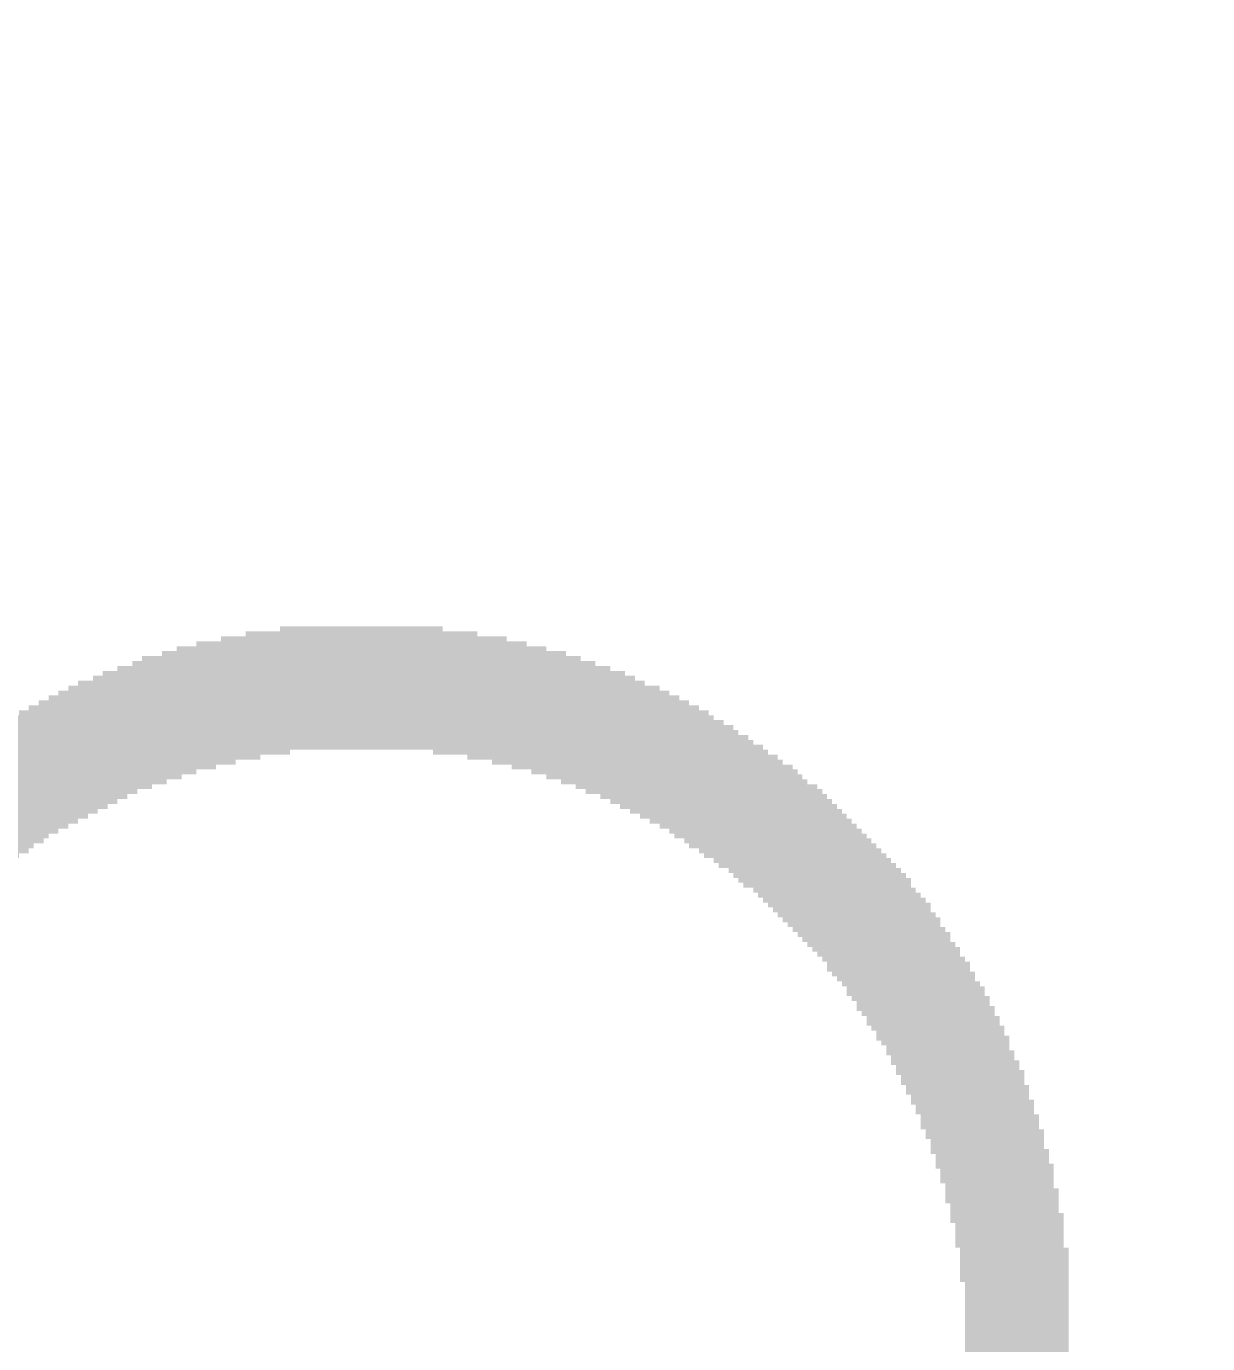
# Model space of a CAD drawing. Header units: millimetres. Extents: x 861 to 1253, y -31 to 249.
# Drawn here: x 1115.57 to 1122.87, y 112.01 to 120.16 of the extents above; entities that cross this region are included whole.
import ezdxf

# ---------------------------------------------------------------- set-up
doc = ezdxf.new("R2010")
doc.units = ezdxf.units.MM
doc.header["$LTSCALE"] = 32.67
doc.header["$PDMODE"] = 3
doc.header["$PDSIZE"] = 0.3125
doc.layers.get('0').update_dxf_attribs({"linetype": 'CONTINUOUS'})
doc.layers.get('Defpoints').update_dxf_attribs({"linetype": 'CONTINUOUS'})
doc.layers.add('尺寸標柱線', color=3, linetype='CONTINUOUS', lineweight=15)
doc.styles.get("Standard").update_dxf_attribs({"font": 'times.ttf', "width": 0.8})
doc.dimstyles.new('ISO-25(2)', dxfattribs={"dimtxt": 3, "dimasz": 2.5, "dimexe": 1, "dimexo": 1, "dimgap": 1, "dimtad": 1, "dimlfac": 0.666667, "dimdsep": 46, "dimtxsty": 'Standard', "dimcen": 2.5, "dimclrd": 3, "dimclre": 3, "dimclrt": 2, "dimadec": 0, "dimazin": 2, "dimtfac": 1, "dimtmove": 0, "dimatfit": 3, "dimfxl": 0, "dimarcsym": 0})

# ---------------------------------------------------------------- blocks, each defined once
blk = doc.blocks.new('*D274')
at = {"layer": 'Defpoints', "color": 0}
for p in [(1069.2511, 124.7758), (1107.8518, 124.7758), (1229.3558, 94.342)]:
    blk.add_point(p, dxfattribs=at)
at = {"layer": '尺寸標柱線', "color": 3, "lineweight": -2}
blk.add_line((1106.8518, 124.7758), (1060.506, 124.7758), dxfattribs=at)
at = {"layer": '尺寸標柱線', "color": 2, "insert": (1064.3785, 127.3061), "char_height": 3, "attachment_point": 5}
blk.add_mtext('20.29', dxfattribs=at)
blk = doc.blocks.new('*D275')
at = {"layer": 'Defpoints', "color": 0}
for p in [(1069.6946, 161.0758), (1107.8518, 161.0758), (1229.3558, 94.342)]:
    blk.add_point(p, dxfattribs=at)
at = {"layer": '尺寸標柱線', "color": 3, "lineweight": -2}
blk.add_line((1106.8518, 161.0758), (1060.9288, 161.0758), dxfattribs=at)
at = {"layer": '尺寸標柱線', "color": 2, "insert": (1064.8117, 163.6061), "char_height": 3, "attachment_point": 5}
blk.add_mtext('44.49', dxfattribs=at)
blk = doc.blocks.new('*D276')
at = {"layer": 'Defpoints', "color": 0}
for p in [(1067.6248, 170.542), (1090.7008, 170.542), (1229.3558, 94.342)]:
    blk.add_point(p, dxfattribs=at)
at = {"layer": '尺寸標柱線', "color": 3, "lineweight": -2}
blk.add_line((1089.7008, 170.542), (1060.7969, 170.542), dxfattribs=at)
at = {"layer": '尺寸標柱線', "color": 2, "insert": (1063.7108, 173.0722), "char_height": 3, "attachment_point": 5}
blk.add_mtext('50.8', dxfattribs=at)
blk = doc.blocks.new('*D277')
at = {"layer": 'Defpoints', "color": 0}
for p in [(1094.1008, 182.2895), (1094.1008, 173.942), (1229.3558, 94.342)]:
    blk.add_point(p, dxfattribs=at)
at = {"layer": '尺寸標柱線', "color": 3, "lineweight": -2}
blk.add_line((1094.1008, 174.942), (1094.1008, 190.9653), dxfattribs=at)
at = {"layer": '尺寸標柱線', "color": 2, "insert": (1091.5705, 187.1274), "char_height": 3, "attachment_point": 5, "rotation": 90}
blk.add_mtext('90.17', dxfattribs=at)
blk = doc.blocks.new('*D278')
at = {"layer": 'Defpoints', "color": 0}
for p in [(1111.2518, 182.1088), (1111.2518, 164.4758), (1229.3558, 94.342)]:
    blk.add_point(p, dxfattribs=at)
at = {"layer": '尺寸標柱線', "color": 3, "lineweight": -2}
blk.add_line((1111.2518, 165.4758), (1111.2518, 190.8279), dxfattribs=at)
at = {"layer": '尺寸標柱線', "color": 2, "insert": (1108.7216, 186.9684), "char_height": 3, "attachment_point": 5, "rotation": 90}
blk.add_mtext('78.74', dxfattribs=at)
blk = doc.blocks.new('*D280')
at = {"layer": 'Defpoints', "color": 0}
for p in [(1069.6742, 147.682), (1126.8958, 147.682), (1229.3558, 94.342)]:
    blk.add_point(p, dxfattribs=at)
at = {"layer": '尺寸標柱線', "color": 3, "lineweight": -2}
blk.add_line((1125.8958, 147.682), (1060.981, 147.682), dxfattribs=at)
at = {"layer": '尺寸標柱線', "color": 2, "insert": (1064.8276, 150.2122), "char_height": 3, "attachment_point": 5}
blk.add_mtext('35.56', dxfattribs=at)
blk = doc.blocks.new('*D281')
at = {"layer": 'Defpoints', "color": 0}
for p in [(1111.2518, 121.3758), (1229.3558, 94.342), (1111.2518, 79.7424)]:
    blk.add_point(p, dxfattribs=at)
at = {"layer": '尺寸標柱線', "color": 3, "lineweight": -2}
blk.add_line((1111.2518, 120.3758), (1111.2518, 71.0233), dxfattribs=at)
at = {"layer": '尺寸標柱線', "color": 2, "insert": (1108.7216, 74.8828), "char_height": 3, "attachment_point": 5, "rotation": 90}
blk.add_mtext('78.74', dxfattribs=at)

msp = doc.modelspace()

# ---------------------------------------------------------------- linework, layer by layer
at = {"color": 5}
for points in [[(1118.3553, 116.3409, 0.1524, 0.1524, 0), (1116.9227, 116.3409, 0.1524, 0.1524, 0)], [(1117.1361, 116.3714, 0.1524, 0.1524, 0), (1118.1419, 116.3714, 0.1524, 0.1524, 0)], [(1116.496, 116.2495, 0.1524, 0.1524, 0), (1118.782, 116.2495, 0.1524, 0.1524, 0)], [(1118.6601, 116.2799, 0.1524, 0.1524, 0), (1116.6179, 116.2799, 0.1524, 0.1524, 0)], [(1116.7703, 116.3104, 0.1524, 0.1524, 0), (1118.5382, 116.3104, 0.1524, 0.1524, 0)], [(1116.2826, 116.1885, 0.1524, 0.1524, 0), (1118.9954, 116.1885, 0.1524, 0.1524, 0)], [(1118.9039, 116.219, 0.1524, 0.1524, 0), (1116.4046, 116.219, 0.1524, 0.1524, 0)], [(1119.2697, 116.0971, 0.1524, 0.1524, 0), (1116.0388, 116.0971, 0.1524, 0.1524, 0)], [(1116.1302, 116.1275, 0.1524, 0.1524, 0), (1119.1782, 116.1275, 0.1524, 0.1524, 0)], [(1119.0868, 116.158, 0.1524, 0.1524, 0), (1116.2217, 116.158, 0.1524, 0.1524, 0)], [(1115.8254, 116.0056, 0.1524, 0.1524, 0), (1119.483, 116.0056, 0.1524, 0.1524, 0)], [(1119.3916, 116.0361, 0.1524, 0.1524, 0), (1115.8864, 116.0361, 0.1524, 0.1524, 0)], [(1115.9778, 116.0666, 0.1524, 0.1524, 0), (1119.3306, 116.0666, 0.1524, 0.1524, 0)], [(1115.7035, 115.9447, 0.1524, 0.1524, 0), (1119.605, 115.9447, 0.1524, 0.1524, 0)], [(1119.544, 115.9751, 0.1524, 0.1524, 0), (1115.7645, 115.9751, 0.1524, 0.1524, 0)], [(1119.7878, 115.8532, 0.1524, 0.1524, 0), (1115.5206, 115.8532, 0.1524, 0.1524, 0)], [(1115.5816, 115.8837, 0.1524, 0.1524, 0), (1119.7269, 115.8837, 0.1524, 0.1524, 0)], [(1119.6659, 115.9142, 0.1524, 0.1524, 0), (1115.6426, 115.9142, 0.1524, 0.1524, 0)], [(1115.3682, 115.7618, 0.1524, 0.1524, 0), (1119.9402, 115.7618, 0.1524, 0.1524, 0)], [(1119.8793, 115.7923, 0.1524, 0.1524, 0), (1115.4292, 115.7923, 0.1524, 0.1524, 0)], [(1115.4597, 115.8227, 0.1524, 0.1524, 0), (1119.8183, 115.8227, 0.1524, 0.1524, 0)], [(1117.0142, 115.7008, 0.1524, 0.1524, 0), (1115.2768, 115.7008, 0.1524, 0.1524, 0)], [(1115.3073, 115.7313, 0.1524, 0.1524, 0), (1117.197, 115.7313, 0.1524, 0.1524, 0)], [(1118.081, 115.7313, 0.1524, 0.1524, 0), (1119.9707, 115.7313, 0.1524, 0.1524, 0)], [(1120.0317, 115.7008, 0.1524, 0.1524, 0), (1118.2943, 115.7008, 0.1524, 0.1524, 0)], [(1116.6179, 115.6094, 0.1524, 0.1524, 0), (1115.1244, 115.6094, 0.1524, 0.1524, 0)], [(1116.7398, 115.6399, 0.1524, 0.1524, 0), (1115.1854, 115.6399, 0.1524, 0.1524, 0)], [(1115.2158, 115.6703, 0.1524, 0.1524, 0), (1116.8618, 115.6703, 0.1524, 0.1524, 0)], [(1118.4467, 115.6703, 0.1524, 0.1524, 0), (1120.0622, 115.6703, 0.1524, 0.1524, 0)], [(1120.1231, 115.6399, 0.1524, 0.1524, 0), (1118.5686, 115.6399, 0.1524, 0.1524, 0)], [(1118.6906, 115.6094, 0.1524, 0.1524, 0), (1120.1536, 115.6094, 0.1524, 0.1524, 0)], [(1115.0025, 115.5179, 0.1524, 0.1524, 0), (1116.3436, 115.5179, 0.1524, 0.1524, 0)], [(1116.435, 115.5484, 0.1524, 0.1524, 0), (1115.033, 115.5484, 0.1524, 0.1524, 0)], [(1115.0939, 115.5789, 0.1524, 0.1524, 0), (1116.5265, 115.5789, 0.1524, 0.1524, 0)], [(1120.2146, 115.5789, 0.1524, 0.1524, 0), (1118.782, 115.5789, 0.1524, 0.1524, 0)], [(1118.8734, 115.5484, 0.1524, 0.1524, 0), (1120.245, 115.5484, 0.1524, 0.1524, 0)], [(1118.9649, 115.5179, 0.1524, 0.1524, 0), (1120.306, 115.5179, 0.1524, 0.1524, 0)], [(1114.9415, 115.457, 0.1524, 0.1524, 0), (1116.1912, 115.457, 0.1524, 0.1524, 0)], [(1116.2522, 115.4875, 0.1524, 0.1524, 0), (1114.972, 115.4875, 0.1524, 0.1524, 0)], [(1120.3365, 115.4875, 0.1524, 0.1524, 0), (1119.0258, 115.4875, 0.1524, 0.1524, 0)], [(1119.1173, 115.457, 0.1524, 0.1524, 0), (1120.367, 115.457, 0.1524, 0.1524, 0)], [(1116.0083, 115.3655, 0.1524, 0.1524, 0), (1114.8196, 115.3655, 0.1524, 0.1524, 0)], [(1114.8501, 115.396, 0.1524, 0.1524, 0), (1116.0693, 115.396, 0.1524, 0.1524, 0)], [(1116.1302, 115.4265, 0.1524, 0.1524, 0), (1114.8806, 115.4265, 0.1524, 0.1524, 0)], [(1120.3974, 115.4265, 0.1524, 0.1524, 0), (1119.1782, 115.4265, 0.1524, 0.1524, 0)], [(1119.2392, 115.396, 0.1524, 0.1524, 0), (1120.4584, 115.396, 0.1524, 0.1524, 0)], [(1120.4889, 115.3655, 0.1524, 0.1524, 0), (1119.3002, 115.3655, 0.1524, 0.1524, 0)], [(1114.6977, 115.2741, 0.1524, 0.1524, 0), (1115.8254, 115.2741, 0.1524, 0.1524, 0)], [(1115.8864, 115.3046, 0.1524, 0.1524, 0), (1114.7586, 115.3046, 0.1524, 0.1524, 0)], [(1114.7891, 115.3351, 0.1524, 0.1524, 0), (1115.9474, 115.3351, 0.1524, 0.1524, 0)], [(1119.3611, 115.3351, 0.1524, 0.1524, 0), (1120.5194, 115.3351, 0.1524, 0.1524, 0)], [(1120.5498, 115.3046, 0.1524, 0.1524, 0), (1119.4221, 115.3046, 0.1524, 0.1524, 0)], [(1119.483, 115.2741, 0.1524, 0.1524, 0), (1120.5803, 115.2741, 0.1524, 0.1524, 0)], [(1114.6367, 115.2131, 0.1524, 0.1524, 0), (1115.7035, 115.2131, 0.1524, 0.1524, 0)], [(1115.7645, 115.2436, 0.1524, 0.1524, 0), (1114.6672, 115.2436, 0.1524, 0.1524, 0)], [(1120.6108, 115.2436, 0.1524, 0.1524, 0), (1119.544, 115.2436, 0.1524, 0.1524, 0)], [(1119.5745, 115.2131, 0.1524, 0.1524, 0), (1120.6413, 115.2131, 0.1524, 0.1524, 0)], [(1115.5816, 115.1217, 0.1524, 0.1524, 0), (1114.5453, 115.1217, 0.1524, 0.1524, 0)], [(1114.5758, 115.1522, 0.1524, 0.1524, 0), (1115.6121, 115.1522, 0.1524, 0.1524, 0)], [(1115.673, 115.1827, 0.1524, 0.1524, 0), (1114.6062, 115.1827, 0.1524, 0.1524, 0)], [(1120.6718, 115.1827, 0.1524, 0.1524, 0), (1119.6354, 115.1827, 0.1524, 0.1524, 0)], [(1119.6659, 115.1522, 0.1524, 0.1524, 0), (1120.7022, 115.1522, 0.1524, 0.1524, 0)], [(1120.7327, 115.1217, 0.1524, 0.1524, 0), (1119.7269, 115.1217, 0.1524, 0.1524, 0)], [(1114.5148, 115.0912, 0.1524, 0.1524, 0), (1115.5206, 115.0912, 0.1524, 0.1524, 0)], [(1119.7574, 115.0912, 0.1524, 0.1524, 0), (1120.7632, 115.0912, 0.1524, 0.1524, 0)], [(1120.7937, 115.0607, 0.1524, 0.1524, 0), (1119.8183, 115.0607, 0.1524, 0.1524, 0)], [(1119.8488, 115.0303, 0.1524, 0.1524, 0), (1120.8242, 115.0303, 0.1524, 0.1524, 0)], [(1120.8546, 114.9998, 0.1524, 0.1524, 0), (1119.9098, 114.9998, 0.1524, 0.1524, 0)], [(1119.9402, 114.9693, 0.1524, 0.1524, 0), (1120.8851, 114.9693, 0.1524, 0.1524, 0)], [(1120.9156, 114.9388, 0.1524, 0.1524, 0), (1119.9707, 114.9388, 0.1524, 0.1524, 0)], [(1120.0012, 114.9083, 0.1524, 0.1524, 0), (1120.9461, 114.9083, 0.1524, 0.1524, 0)], [(1120.9766, 114.8779, 0.1524, 0.1524, 0), (1120.0622, 114.8779, 0.1524, 0.1524, 0)], [(1120.0926, 114.8474, 0.1524, 0.1524, 0), (1121.007, 114.8474, 0.1524, 0.1524, 0)], [(1121.0375, 114.8169, 0.1524, 0.1524, 0), (1120.1231, 114.8169, 0.1524, 0.1524, 0)], [(1120.1536, 114.7864, 0.1524, 0.1524, 0), (1121.0375, 114.7864, 0.1524, 0.1524, 0)], [(1121.068, 114.7559, 0.1524, 0.1524, 0), (1120.1841, 114.7559, 0.1524, 0.1524, 0)], [(1120.2146, 114.7255, 0.1524, 0.1524, 0), (1121.0985, 114.7255, 0.1524, 0.1524, 0)], [(1121.129, 114.695, 0.1524, 0.1524, 0), (1120.245, 114.695, 0.1524, 0.1524, 0)], [(1120.2755, 114.6645, 0.1524, 0.1524, 0), (1121.1594, 114.6645, 0.1524, 0.1524, 0)], [(1121.1594, 114.634, 0.1524, 0.1524, 0), (1120.306, 114.634, 0.1524, 0.1524, 0)], [(1120.3365, 114.6035, 0.1524, 0.1524, 0), (1121.1899, 114.6035, 0.1524, 0.1524, 0)], [(1121.2204, 114.5731, 0.1524, 0.1524, 0), (1120.367, 114.5731, 0.1524, 0.1524, 0)], [(1120.3974, 114.5426, 0.1524, 0.1524, 0), (1121.2204, 114.5426, 0.1524, 0.1524, 0)], [(1121.2509, 114.5121, 0.1524, 0.1524, 0), (1120.4279, 114.5121, 0.1524, 0.1524, 0)], [(1120.4584, 114.4816, 0.1524, 0.1524, 0), (1121.2814, 114.4816, 0.1524, 0.1524, 0)], [(1121.2814, 114.4511, 0.1524, 0.1524, 0), (1120.4889, 114.4511, 0.1524, 0.1524, 0)], [(1120.5194, 114.4207, 0.1524, 0.1524, 0), (1121.3118, 114.4207, 0.1524, 0.1524, 0)], [(1121.3423, 114.3902, 0.1524, 0.1524, 0), (1120.5194, 114.3902, 0.1524, 0.1524, 0)], [(1120.5498, 114.3597, 0.1524, 0.1524, 0), (1121.3423, 114.3597, 0.1524, 0.1524, 0)], [(1121.3728, 114.3292, 0.1524, 0.1524, 0), (1120.5803, 114.3292, 0.1524, 0.1524, 0)], [(1120.6108, 114.2987, 0.1524, 0.1524, 0), (1121.4033, 114.2987, 0.1524, 0.1524, 0)], [(1121.4033, 114.2683, 0.1524, 0.1524, 0), (1120.6413, 114.2683, 0.1524, 0.1524, 0)], [(1120.6413, 114.2378, 0.1524, 0.1524, 0), (1121.4338, 114.2378, 0.1524, 0.1524, 0)], [(1121.4338, 114.2073, 0.1524, 0.1524, 0), (1120.6718, 114.2073, 0.1524, 0.1524, 0)], [(1120.7022, 114.1768, 0.1524, 0.1524, 0), (1121.4642, 114.1768, 0.1524, 0.1524, 0)], [(1121.4947, 114.1463, 0.1524, 0.1524, 0), (1120.7022, 114.1463, 0.1524, 0.1524, 0)], [(1120.7327, 114.1159, 0.1524, 0.1524, 0), (1121.4947, 114.1159, 0.1524, 0.1524, 0)], [(1121.5252, 114.0854, 0.1524, 0.1524, 0), (1120.7632, 114.0854, 0.1524, 0.1524, 0)], [(1120.7632, 114.0549, 0.1524, 0.1524, 0), (1121.5252, 114.0549, 0.1524, 0.1524, 0)], [(1121.5557, 114.0244, 0.1524, 0.1524, 0), (1120.7937, 114.0244, 0.1524, 0.1524, 0)], [(1120.8242, 113.9939, 0.1524, 0.1524, 0), (1121.5557, 113.9939, 0.1524, 0.1524, 0)], [(1121.5862, 113.9635, 0.1524, 0.1524, 0), (1120.8242, 113.9635, 0.1524, 0.1524, 0)], [(1120.8546, 113.933, 0.1524, 0.1524, 0), (1121.5862, 113.933, 0.1524, 0.1524, 0)], [(1121.6166, 113.9025, 0.1524, 0.1524, 0), (1120.8851, 113.9025, 0.1524, 0.1524, 0)], [(1120.8851, 113.872, 0.1524, 0.1524, 0), (1121.6166, 113.872, 0.1524, 0.1524, 0)], [(1121.6471, 113.8415, 0.1524, 0.1524, 0), (1120.9156, 113.8415, 0.1524, 0.1524, 0)], [(1120.9156, 113.8111, 0.1524, 0.1524, 0), (1121.6471, 113.8111, 0.1524, 0.1524, 0)], [(1121.6471, 113.7806, 0.1524, 0.1524, 0), (1120.9461, 113.7806, 0.1524, 0.1524, 0)], [(1120.9461, 113.7501, 0.1524, 0.1524, 0), (1121.6776, 113.7501, 0.1524, 0.1524, 0)], [(1121.6776, 113.7196, 0.1524, 0.1524, 0), (1120.9766, 113.7196, 0.1524, 0.1524, 0)], [(1120.9766, 113.6891, 0.1524, 0.1524, 0), (1121.7081, 113.6891, 0.1524, 0.1524, 0)], [(1121.7081, 113.6587, 0.1524, 0.1524, 0), (1121.007, 113.6587, 0.1524, 0.1524, 0)], [(1121.007, 113.6282, 0.1524, 0.1524, 0), (1121.7386, 113.6282, 0.1524, 0.1524, 0)], [(1121.0375, 113.5977, 0.1524, 0.1524, 0), (1121.7386, 113.5977, 0.1524, 0.1524, 0)], [(1121.7386, 113.5672, 0.1524, 0.1524, 0), (1121.0375, 113.5672, 0.1524, 0.1524, 0)], [(1121.068, 113.5367, 0.1524, 0.1524, 0), (1121.769, 113.5367, 0.1524, 0.1524, 0)], [(1121.769, 113.5063, 0.1524, 0.1524, 0), (1121.068, 113.5063, 0.1524, 0.1524, 0)], [(1121.0985, 113.4758, 0.1524, 0.1524, 0), (1121.769, 113.4758, 0.1524, 0.1524, 0)], [(1121.7995, 113.4453, 0.1524, 0.1524, 0), (1121.0985, 113.4453, 0.1524, 0.1524, 0)], [(1121.0985, 113.4148, 0.1524, 0.1524, 0), (1121.7995, 113.4148, 0.1524, 0.1524, 0)], [(1121.7995, 113.3843, 0.1524, 0.1524, 0), (1121.129, 113.3843, 0.1524, 0.1524, 0)], [(1121.129, 113.3539, 0.1524, 0.1524, 0), (1121.83, 113.3539, 0.1524, 0.1524, 0)], [(1121.83, 113.3234, 0.1524, 0.1524, 0), (1121.1594, 113.3234, 0.1524, 0.1524, 0)], [(1121.1594, 113.2929, 0.1524, 0.1524, 0), (1121.83, 113.2929, 0.1524, 0.1524, 0)], [(1121.8605, 113.2624, 0.1524, 0.1524, 0), (1121.1594, 113.2624, 0.1524, 0.1524, 0)], [(1121.1899, 113.2319, 0.1524, 0.1524, 0), (1121.8605, 113.2319, 0.1524, 0.1524, 0)], [(1121.8605, 113.2015, 0.1524, 0.1524, 0), (1121.1899, 113.2015, 0.1524, 0.1524, 0)], [(1121.1899, 113.171, 0.1524, 0.1524, 0), (1121.8605, 113.171, 0.1524, 0.1524, 0)], [(1121.891, 113.1405, 0.1524, 0.1524, 0), (1121.2204, 113.1405, 0.1524, 0.1524, 0)], [(1121.2204, 113.11, 0.1524, 0.1524, 0), (1121.891, 113.11, 0.1524, 0.1524, 0)], [(1121.891, 113.0795, 0.1524, 0.1524, 0), (1121.2204, 113.0795, 0.1524, 0.1524, 0)], [(1121.2509, 113.0491, 0.1524, 0.1524, 0), (1121.9214, 113.0491, 0.1524, 0.1524, 0)], [(1121.9214, 113.0186, 0.1524, 0.1524, 0), (1121.2509, 113.0186, 0.1524, 0.1524, 0)], [(1121.2509, 112.9881, 0.1524, 0.1524, 0), (1121.9214, 112.9881, 0.1524, 0.1524, 0)], [(1121.9214, 112.9576, 0.1524, 0.1524, 0), (1121.2509, 112.9576, 0.1524, 0.1524, 0)], [(1121.2814, 112.9271, 0.1524, 0.1524, 0), (1121.9214, 112.9271, 0.1524, 0.1524, 0)], [(1121.9519, 112.8967, 0.1524, 0.1524, 0), (1121.2814, 112.8967, 0.1524, 0.1524, 0)], [(1121.2814, 112.8662, 0.1524, 0.1524, 0), (1121.9519, 112.8662, 0.1524, 0.1524, 0)], [(1121.9519, 112.8357, 0.1524, 0.1524, 0), (1121.2814, 112.8357, 0.1524, 0.1524, 0)], [(1121.3118, 112.8052, 0.1524, 0.1524, 0), (1121.9519, 112.8052, 0.1524, 0.1524, 0)], [(1121.9519, 112.7747, 0.1524, 0.1524, 0), (1121.3118, 112.7747, 0.1524, 0.1524, 0)], [(1121.3118, 112.7443, 0.1524, 0.1524, 0), (1121.9824, 112.7443, 0.1524, 0.1524, 0)], [(1121.9824, 112.7138, 0.1524, 0.1524, 0), (1121.3118, 112.7138, 0.1524, 0.1524, 0)], [(1121.3118, 112.6833, 0.1524, 0.1524, 0), (1121.9824, 112.6833, 0.1524, 0.1524, 0)], [(1121.9824, 112.6528, 0.1524, 0.1524, 0), (1121.3423, 112.6528, 0.1524, 0.1524, 0)], [(1121.3423, 112.6223, 0.1524, 0.1524, 0), (1121.9824, 112.6223, 0.1524, 0.1524, 0)], [(1121.9824, 112.5919, 0.1524, 0.1524, 0), (1121.3423, 112.5919, 0.1524, 0.1524, 0)], [(1121.3423, 112.5614, 0.1524, 0.1524, 0), (1121.9824, 112.5614, 0.1524, 0.1524, 0)], [(1122.0129, 112.5309, 0.1524, 0.1524, 0), (1121.3423, 112.5309, 0.1524, 0.1524, 0)], [(1121.3423, 112.5004, 0.1524, 0.1524, 0), (1122.0129, 112.5004, 0.1524, 0.1524, 0)], [(1122.0129, 112.4699, 0.1524, 0.1524, 0), (1121.3423, 112.4699, 0.1524, 0.1524, 0)], [(1122.0129, 112.4395, 0.1524, 0.1524, 0), (1121.3728, 112.4395, 0.1524, 0.1524, 0)], [(1121.3728, 112.409, 0.1524, 0.1524, 0), (1122.0129, 112.409, 0.1524, 0.1524, 0)], [(1122.0129, 112.3785, 0.1524, 0.1524, 0), (1121.3728, 112.3785, 0.1524, 0.1524, 0)], [(1121.3728, 112.348, 0.1524, 0.1524, 0), (1122.0129, 112.348, 0.1524, 0.1524, 0)], [(1122.0129, 112.3175, 0.1524, 0.1524, 0), (1121.3728, 112.3175, 0.1524, 0.1524, 0)], [(1121.3728, 112.2871, 0.1524, 0.1524, 0), (1122.0129, 112.2871, 0.1524, 0.1524, 0)], [(1122.0129, 112.2566, 0.1524, 0.1524, 0), (1121.3728, 112.2566, 0.1524, 0.1524, 0)], [(1121.3728, 112.2261, 0.1524, 0.1524, 0), (1122.0129, 112.2261, 0.1524, 0.1524, 0)], [(1122.0129, 112.1956, 0.1524, 0.1524, 0), (1121.3728, 112.1956, 0.1524, 0.1524, 0)], [(1121.3728, 112.1651, 0.1524, 0.1524, 0), (1122.0129, 112.1651, 0.1524, 0.1524, 0)], [(1122.0129, 112.1347, 0.1524, 0.1524, 0), (1121.3728, 112.1347, 0.1524, 0.1524, 0)], [(1121.3728, 112.1042, 0.1524, 0.1524, 0), (1122.0129, 112.1042, 0.1524, 0.1524, 0)], [(1122.0129, 112.0737, 0.1524, 0.1524, 0), (1121.3728, 112.0737, 0.1524, 0.1524, 0)], [(1121.3728, 112.0432, 0.1524, 0.1524, 0), (1122.0129, 112.0432, 0.1524, 0.1524, 0)], [(1122.0129, 112.0127, 0.1524, 0.1524, 0), (1121.3728, 112.0127, 0.1524, 0.1524, 0)], [(1121.3728, 111.9823, 0.1524, 0.1524, 0), (1122.0129, 111.9823, 0.1524, 0.1524, 0)], [(1122.0129, 111.9518, 0.1524, 0.1524, 0), (1121.3728, 111.9518, 0.1524, 0.1524, 0)]]:
    msp.add_lwpolyline(points, format="xyseb", dxfattribs=at)

# ---------------------------------------------------------------- dimensions: what is measured, and where the dimension line sits
at = {"layer": '尺寸標柱線'}
for feature_location, offset, dtype, picture, middle in [((1094.1008, 173.942), (0, 8.3475), 1, '*D277', (1091.5705, 187.1274)), ((1111.2518, 164.4758), (0, 17.633), 1, '*D278', (1108.7216, 186.9684)), ((1090.7008, 170.542), (-23.0761, 0), 0, '*D276', (1063.7108, 173.0722)), ((1107.8518, 161.0758), (-38.1572, 0), 0, '*D275', (1064.8117, 163.6061)), ((1126.8958, 147.682), (-57.2217, 0), 0, '*D280', (1064.8276, 150.2122)), ((1107.8518, 124.7758), (-38.6008, 0), 0, '*D274', (1064.3785, 127.3061)), ((1111.2518, 121.3758), (0, -41.6334), 1, '*D281', (1108.7216, 74.8828))]:
    dim = msp.add_ordinate_dim(feature_location=feature_location, offset=offset, dtype=dtype, origin=(1229.3558, 94.342), dimstyle='ISO-25(2)', dxfattribs=at)
    dim.commit()
    dim.dimension.update_dxf_attribs({"geometry": picture, "text_midpoint": middle})

doc.saveas('drawing.dxf')
